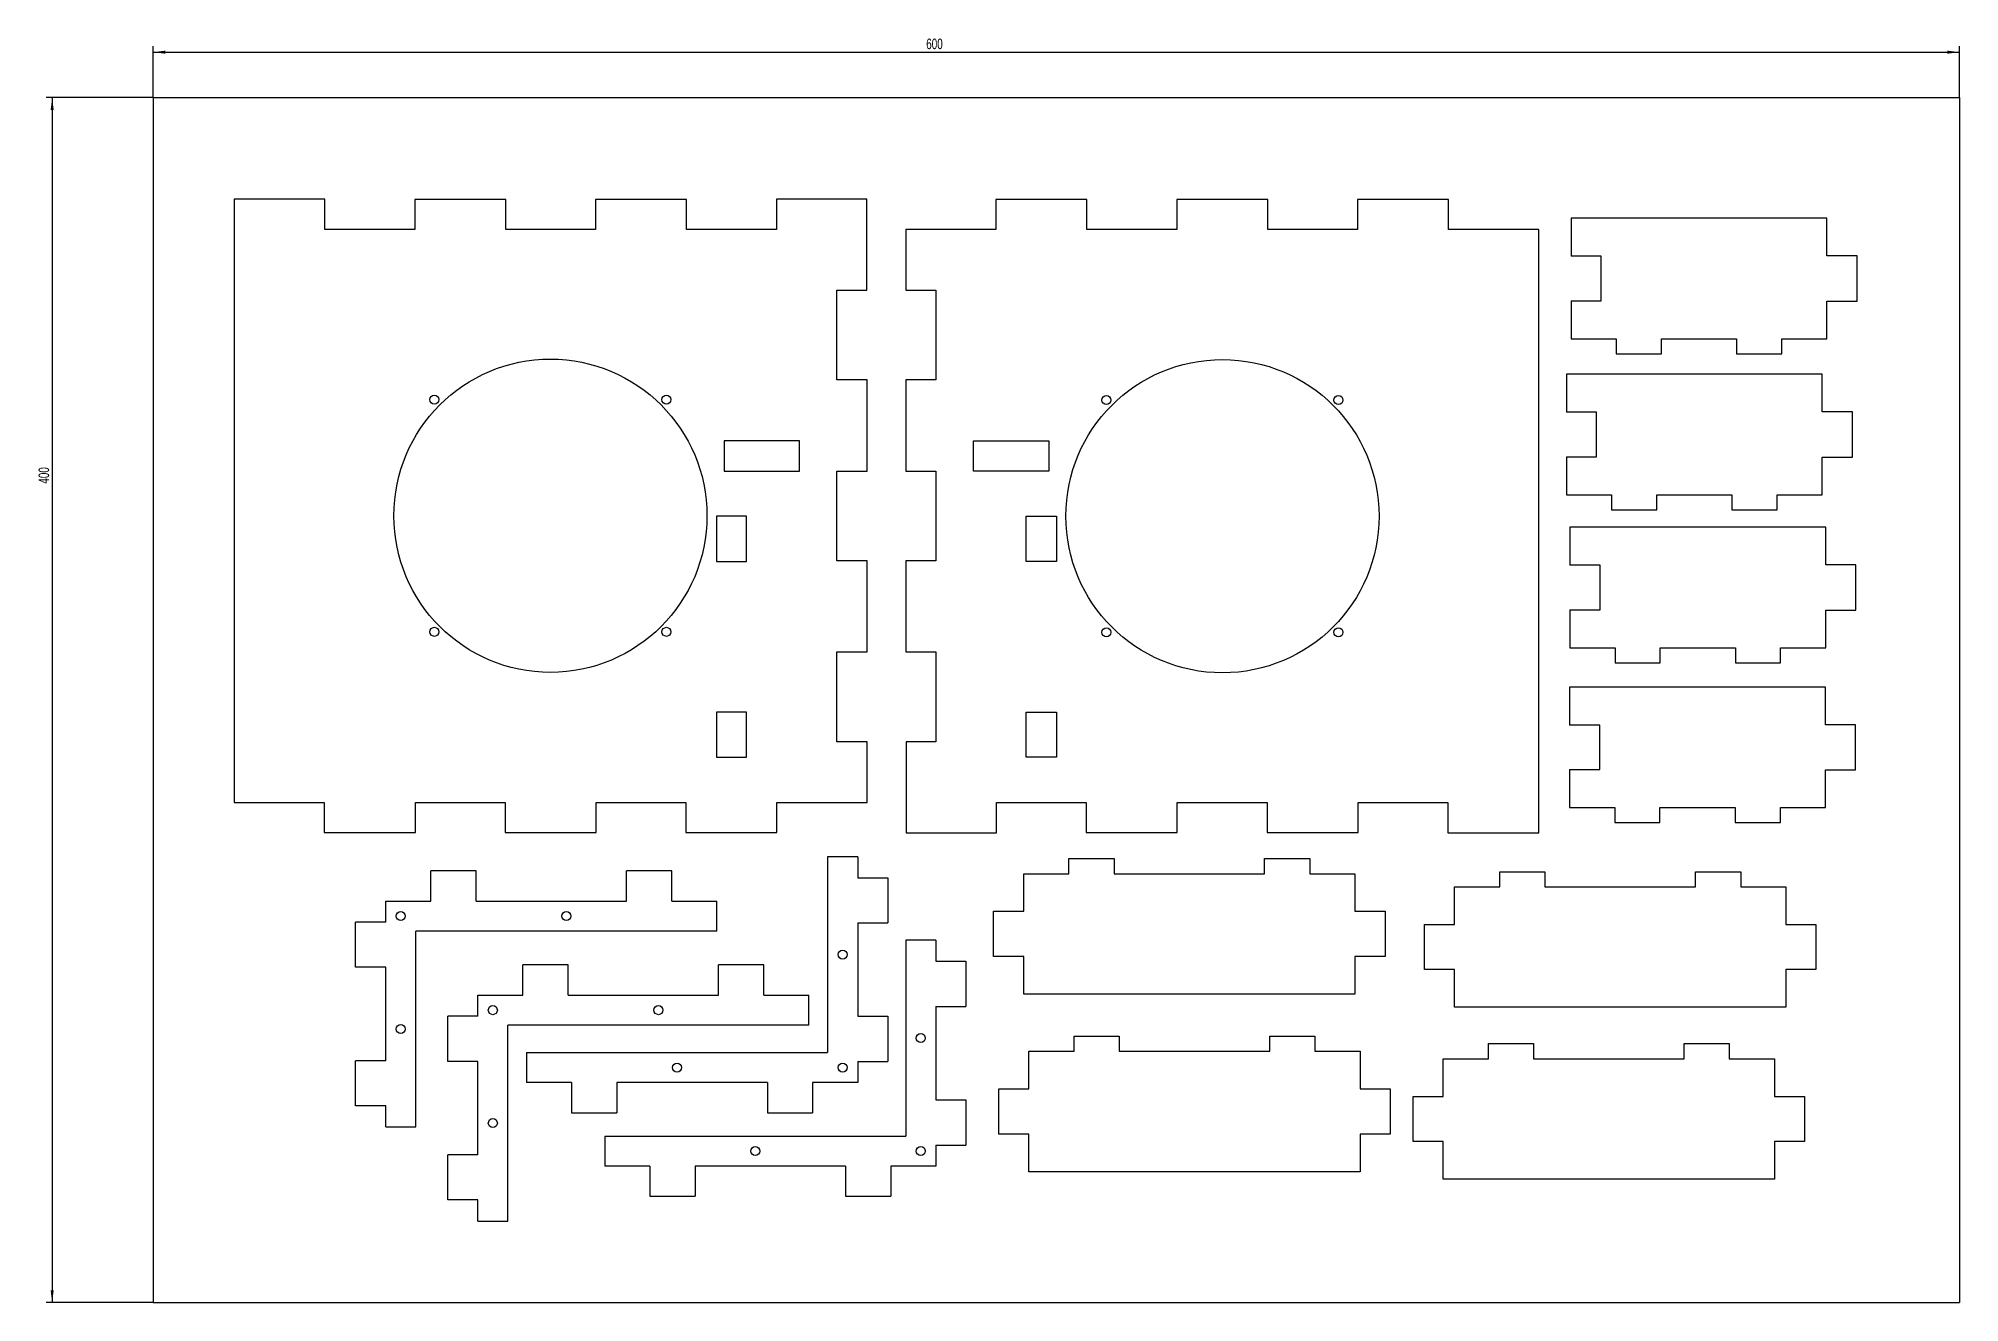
# Model space of a CAD drawing. Header units: millimetres. Extents: x -38 to 600, y 15 to 435.
import ezdxf

# ---------------------------------------------------------------- set-up
doc = ezdxf.new("R2010")
doc.units = ezdxf.units.MM
doc.layers.add('10', color=7, linetype='Continuous')
doc.styles.add('SLDTEXTSTYLE0', font='TXT', dxfattribs={"width": 0.7})
doc.dimstyles.new('SLDDIMSTYLE0', dxfattribs={"dimtxt": 3.5, "dimasz": 4.08, "dimexe": 0, "dimexo": 0.0625, "dimgap": 0.875, "dimtad": 2, "dimrnd": 1e-09, "dimzin": 12, "dimdsep": 46, "dimtxsty": 'SLDTEXTSTYLE0', "dimsah": 1, "dimcen": 0.09, "dimadec": 0, "dimazin": 3, "dimtfac": 1, "dimtofl": 0, "dimtmove": 0, "dimatfit": 3, "dimfxl": 1, "dimfrac": 2, "dimtolj": 1, "dimtzin": 12, "dimarcsym": 0})

# ---------------------------------------------------------------- blocks, each defined once
blk = doc.blocks.new('_D')
at = {"layer": '10'}
for p, q in [((-0.38, 415.36), (-0.38, 432.45)), ((-0.38, 430.45), (599.62, 430.45)), ((599.62, 415.36), (599.62, 432.45))]:
    blk.add_line(p, q, dxfattribs=at)
for points in [[(-0.38, 430.45), (3.7, 429.94), (3.7, 430.96)], [(599.62, 430.45), (595.54, 430.96), (595.54, 429.94)]]:
    blk.add_solid(points, dxfattribs=at)
at = {"layer": '10', "insert": (256.41, 434.96), "char_height": 3.5, "attachment_point": 1, "style": 'SLDTEXTSTYLE0'}
blk.add_mtext('600', dxfattribs=at)
blk = doc.blocks.new('_D_1')
at = {"layer": '10'}
for p, q in [((-0.38, 415.36), (-35.91, 415.36)), ((-33.91, 415.36), (-33.91, 15.36)), ((-0.38, 15.36), (-35.91, 15.36))]:
    blk.add_line(p, q, dxfattribs=at)
for points in [[(-33.91, 415.36), (-34.41, 411.28), (-33.4, 411.28)], [(-33.91, 15.36), (-33.4, 19.44), (-34.41, 19.44)]]:
    blk.add_solid(points, dxfattribs=at)
at = {"layer": '10', "insert": (-38.42, 287.22), "char_height": 3.5, "attachment_point": 1, "rotation": 90, "style": 'SLDTEXTSTYLE0'}
blk.add_mtext('400', dxfattribs=at)

msp = doc.modelspace()

# ---------------------------------------------------------------- linework, layer by layer
at = {"color": 7, "linetype": 'Continuous', "lineweight": 25}
for p, q in [((56.689, 381.664), (26.489, 381.664)), ((26.489, 381.664), (26.561, 181.392)), ((56.689, 371.592), (56.689, 381.664)), ((86.518, 381.592), (86.518, 371.592)), ((116.746, 381.592), (86.518, 381.592)), ((116.746, 371.592), (116.746, 381.592)), ((146.575, 381.592), (146.575, 371.592)), ((176.803, 381.592), (146.575, 381.592)), ((176.803, 371.592), (176.803, 381.592)), ((206.632, 381.664), (206.632, 371.592)), ((236.689, 381.664), (206.632, 381.664)), ((236.689, 351.463), (236.689, 381.664)), ((279.549, 381.592), (279.549, 371.592)), ((309.778, 381.592), (279.549, 381.592)), ((309.778, 371.592), (309.778, 381.592)), ((339.606, 381.592), (339.606, 371.592)), ((369.835, 381.592), (339.606, 381.592)), ((369.835, 371.592), (369.835, 381.592)), ((399.664, 381.592), (399.664, 371.592)), ((429.892, 381.592), (399.664, 381.592)), ((429.892, 371.592), (429.892, 381.592)), ((86.518, 371.592), (56.689, 371.592)), ((146.575, 371.592), (116.746, 371.592)), ((206.632, 371.592), (176.803, 371.592)), ((279.549, 371.592), (249.621, 371.592)), ((249.621, 371.592), (249.621, 351.463)), ((339.606, 371.592), (309.778, 371.592)), ((399.664, 371.592), (369.835, 371.592)), ((459.821, 371.592), (429.892, 371.592)), ((459.893, 171.32), (459.821, 371.592)), ((470.565, 375.347), (470.565, 362.747)), ((555.565, 375.347), (470.565, 375.347)), ((555.565, 362.847), (555.565, 375.347)), ((480.565, 362.747), (470.565, 362.747)), ((480.565, 347.947), (480.565, 362.747)), ((565.565, 362.847), (555.565, 362.847)), ((565.565, 347.847), (565.565, 362.847)), ((226.761, 351.463), (236.689, 351.463)), ((226.761, 321.635), (226.761, 351.463)), ((249.621, 351.463), (259.621, 351.463)), ((259.621, 351.463), (259.621, 321.635)), ((470.565, 347.947), (470.565, 335.347)), ((470.565, 347.947), (480.565, 347.947)), ((555.565, 347.847), (565.565, 347.847)), ((555.565, 335.347), (555.565, 347.847)), ((470.565, 335.347), (485.565, 335.347)), ((485.565, 335.347), (485.565, 330.347)), ((500.565, 335.347), (525.565, 335.347)), ((500.565, 330.347), (500.565, 335.347)), ((525.565, 335.347), (525.565, 330.347)), ((540.565, 335.347), (555.565, 335.347)), ((540.565, 330.347), (540.565, 335.347)), ((485.565, 330.347), (500.565, 330.347)), ((525.565, 330.347), (540.565, 330.347)), ((236.761, 321.635), (226.761, 321.635)), ((236.761, 291.406), (236.761, 321.635)), ((249.621, 321.635), (249.621, 291.406)), ((259.621, 321.635), (249.621, 321.635)), ((469.029, 323.523), (469.029, 310.923)), ((554.029, 323.523), (469.029, 323.523)), ((554.029, 311.023), (554.029, 323.523)), ((479.029, 310.923), (469.029, 310.923)), ((479.029, 296.123), (479.029, 310.923)), ((564.029, 311.023), (554.029, 311.023)), ((564.029, 296.023), (564.029, 311.023)), ((214.261, 301.392), (189.261, 301.392)), ((189.261, 301.392), (189.261, 291.392)), ((214.261, 291.392), (214.261, 301.392)), ((272.121, 301.392), (297.121, 301.392)), ((272.121, 291.392), (272.121, 301.392)), ((297.121, 301.392), (297.121, 291.392)), ((469.029, 296.123), (469.029, 283.523)), ((469.029, 296.123), (479.029, 296.123)), ((554.029, 296.023), (564.029, 296.023)), ((554.029, 283.523), (554.029, 296.023)), ((189.261, 291.392), (214.261, 291.392)), ((226.761, 291.406), (236.761, 291.406)), ((226.761, 261.577), (226.761, 291.406)), ((249.621, 291.406), (259.621, 291.406)), ((259.621, 291.406), (259.621, 261.577)), ((297.121, 291.392), (272.121, 291.392)), ((469.029, 283.523), (484.029, 283.523)), ((484.029, 283.523), (484.029, 278.523)), ((499.029, 283.523), (524.029, 283.523)), ((499.029, 278.523), (499.029, 283.523)), ((524.029, 283.523), (524.029, 278.523)), ((539.029, 283.523), (554.029, 283.523)), ((539.029, 278.523), (539.029, 283.523)), ((196.761, 276.392), (186.761, 276.392)), ((186.761, 276.392), (186.761, 261.392)), ((196.761, 261.392), (196.761, 276.392)), ((289.621, 276.392), (299.621, 276.392)), ((289.621, 261.392), (289.621, 276.392)), ((299.621, 276.392), (299.621, 261.392)), ((484.029, 278.523), (499.029, 278.523)), ((524.029, 278.523), (539.029, 278.523)), ((555.194, 272.754), (470.194, 272.754)), ((470.194, 272.754), (470.194, 260.154)), ((555.194, 260.254), (555.194, 272.754)), ((186.761, 261.392), (196.761, 261.392)), ((236.761, 261.577), (226.761, 261.577)), ((236.761, 231.349), (236.761, 261.577)), ((249.621, 261.577), (249.621, 231.349)), ((259.621, 261.577), (249.621, 261.577)), ((299.621, 261.392), (289.621, 261.392)), ((480.194, 260.154), (470.194, 260.154)), ((480.194, 245.354), (480.194, 260.154)), ((565.194, 260.254), (555.194, 260.254)), ((565.194, 245.254), (565.194, 260.254)), ((470.194, 245.354), (470.194, 232.754)), ((470.194, 245.354), (480.194, 245.354)), ((555.194, 245.254), (565.194, 245.254)), ((555.194, 232.754), (555.194, 245.254)), ((226.761, 231.349), (236.761, 231.349)), ((226.761, 201.52), (226.761, 231.349)), ((249.621, 231.349), (259.621, 231.349)), ((259.621, 231.349), (259.621, 201.52)), ((470.194, 232.754), (485.194, 232.754)), ((485.194, 232.754), (485.194, 227.754)), ((500.194, 232.754), (525.194, 232.754)), ((500.194, 227.754), (500.194, 232.754)), ((525.194, 232.754), (525.194, 227.754)), ((540.194, 232.754), (555.194, 232.754)), ((540.194, 227.754), (540.194, 232.754)), ((485.194, 227.754), (500.194, 227.754)), ((525.194, 227.754), (540.194, 227.754)), ((470.089, 219.69), (470.089, 207.09)), ((555.089, 219.69), (470.089, 219.69)), ((555.089, 207.19), (555.089, 219.69)), ((196.761, 211.392), (186.761, 211.392)), ((186.761, 211.392), (186.761, 196.392)), ((196.761, 196.392), (196.761, 211.392)), ((289.621, 211.392), (299.621, 211.392)), ((289.621, 196.392), (289.621, 211.392)), ((299.621, 211.392), (299.621, 196.392)), ((480.089, 207.09), (470.089, 207.09)), ((480.089, 192.29), (480.089, 207.09)), ((565.089, 207.19), (555.089, 207.19)), ((565.089, 192.19), (565.089, 207.19)), ((236.761, 201.52), (226.761, 201.52)), ((236.761, 181.392), (236.761, 201.52)), ((259.621, 201.52), (249.693, 201.52)), ((249.693, 201.52), (249.693, 171.32)), ((186.761, 196.392), (196.761, 196.392)), ((299.621, 196.392), (289.621, 196.392)), ((470.089, 192.29), (470.089, 179.69)), ((470.089, 192.29), (480.089, 192.29)), ((555.089, 192.19), (565.089, 192.19)), ((555.089, 179.69), (555.089, 192.19)), ((26.561, 181.392), (56.489, 181.392)), ((56.489, 181.392), (56.489, 171.392)), ((86.718, 181.392), (116.546, 181.392)), ((86.718, 171.392), (86.718, 181.392)), ((116.546, 181.392), (116.546, 171.392)), ((146.775, 181.392), (176.603, 181.392)), ((146.775, 171.392), (146.775, 181.392)), ((176.603, 181.392), (176.603, 171.392)), ((206.832, 181.392), (236.761, 181.392)), ((206.832, 171.392), (206.832, 181.392)), ((279.749, 181.392), (309.578, 181.392)), ((279.749, 171.32), (279.749, 181.392)), ((309.578, 181.392), (309.578, 171.392)), ((339.806, 181.392), (369.635, 181.392)), ((339.806, 171.392), (339.806, 181.392)), ((369.635, 181.392), (369.635, 171.392)), ((399.864, 181.392), (429.692, 181.392)), ((399.864, 171.392), (399.864, 181.392)), ((429.692, 181.392), (429.692, 171.32)), ((470.089, 179.69), (485.089, 179.69)), ((485.089, 179.69), (485.089, 174.69)), ((500.089, 179.69), (525.089, 179.69)), ((500.089, 174.69), (500.089, 179.69)), ((525.089, 179.69), (525.089, 174.69)), ((540.089, 179.69), (555.089, 179.69)), ((540.089, 174.69), (540.089, 179.69)), ((485.089, 174.69), (500.089, 174.69)), ((525.089, 174.69), (540.089, 174.69)), ((56.489, 171.392), (86.718, 171.392)), ((116.546, 171.392), (146.775, 171.392)), ((176.603, 171.392), (206.832, 171.392)), ((249.693, 171.32), (279.749, 171.32)), ((309.578, 171.392), (339.806, 171.392)), ((369.635, 171.392), (399.864, 171.392)), ((429.692, 171.32), (459.893, 171.32)), ((223.641, 163.385), (223.641, 98.385)), ((233.641, 163.385), (223.641, 163.385)), ((233.641, 163.385), (233.641, 156.385)), ((303.792, 157.74), (303.792, 162.74)), ((303.792, 162.74), (318.792, 162.74)), ((318.792, 162.74), (318.792, 157.74)), ((368.792, 157.74), (368.792, 162.74)), ((368.792, 162.74), (383.792, 162.74)), ((383.792, 162.74), (383.792, 157.74)), ((91.877, 148.654), (91.877, 158.654)), ((106.877, 158.654), (91.877, 158.654)), ((106.877, 148.654), (106.877, 158.654)), ((156.877, 148.654), (156.877, 158.654)), ((171.877, 158.654), (156.877, 158.654)), ((171.877, 148.654), (171.877, 158.654)), ((233.641, 156.385), (243.641, 156.385)), ((243.641, 156.385), (243.641, 141.385)), ((288.792, 145.24), (288.792, 157.74)), ((288.792, 157.74), (303.792, 157.74)), ((318.792, 157.74), (368.792, 157.74)), ((383.792, 157.74), (398.792, 157.74)), ((398.792, 157.74), (398.792, 145.24)), ((431.919, 140.897), (431.919, 153.397)), ((431.919, 153.397), (446.919, 153.397)), ((446.919, 153.397), (446.919, 158.397)), ((446.919, 158.397), (461.919, 158.397)), ((461.919, 158.397), (461.919, 153.397)), ((461.919, 153.397), (511.919, 153.397)), ((511.919, 153.397), (511.919, 158.397)), ((511.919, 158.397), (526.919, 158.397)), ((526.919, 158.397), (526.919, 153.397)), ((526.919, 153.397), (541.919, 153.397)), ((541.919, 153.397), (541.919, 140.897)), ((76.877, 141.654), (76.877, 148.654)), ((76.877, 148.654), (91.877, 148.654)), ((106.877, 148.654), (156.877, 148.654)), ((171.877, 148.654), (186.877, 148.654)), ((186.877, 138.654), (186.877, 148.654)), ((66.877, 126.654), (66.877, 141.654)), ((76.877, 141.654), (66.877, 141.654)), ((233.641, 141.385), (243.641, 141.385)), ((233.641, 141.385), (233.641, 110.385)), ((278.792, 130.24), (278.792, 145.24)), ((278.792, 145.24), (288.792, 145.24)), ((398.792, 145.24), (408.792, 145.24)), ((408.792, 145.24), (408.792, 130.24)), ((421.919, 125.897), (421.919, 140.897)), ((421.919, 140.897), (431.919, 140.897)), ((541.919, 140.897), (551.919, 140.897)), ((551.919, 140.897), (551.919, 125.897)), ((86.877, 73.654), (86.877, 138.654)), ((186.877, 138.654), (86.877, 138.654)), ((259.605, 135.645), (249.605, 135.645)), ((249.605, 135.645), (249.605, 70.645)), ((259.605, 135.645), (259.605, 128.645)), ((259.605, 128.645), (269.605, 128.645)), ((269.605, 128.645), (269.605, 113.645)), ((288.792, 130.24), (278.792, 130.24)), ((288.792, 117.74), (288.792, 130.24)), ((408.792, 130.24), (398.792, 130.24)), ((398.792, 130.24), (398.792, 117.74)), ((76.877, 126.654), (66.877, 126.654)), ((76.877, 95.654), (76.877, 126.654)), ((122.457, 117.434), (122.457, 127.434)), ((137.457, 127.434), (122.457, 127.434)), ((137.457, 117.434), (137.457, 127.434)), ((187.457, 117.434), (187.457, 127.434)), ((202.457, 127.434), (187.457, 127.434)), ((202.457, 117.434), (202.457, 127.434)), ((431.919, 125.897), (421.919, 125.897)), ((431.919, 113.397), (431.919, 125.897)), ((551.919, 125.897), (541.919, 125.897)), ((541.919, 125.897), (541.919, 113.397)), ((107.457, 117.434), (122.457, 117.434)), ((107.457, 110.434), (107.457, 117.434)), ((137.457, 117.434), (187.457, 117.434)), ((202.457, 117.434), (217.457, 117.434)), ((217.457, 107.434), (217.457, 117.434)), ((398.792, 117.74), (288.792, 117.74)), ((107.457, 110.434), (97.457, 110.434)), ((97.457, 95.434), (97.457, 110.434)), ((233.641, 110.385), (243.641, 110.385)), ((243.641, 110.385), (243.641, 95.385)), ((259.605, 113.645), (269.605, 113.645)), ((259.605, 113.645), (259.605, 82.645)), ((541.919, 113.397), (431.919, 113.397)), ((117.457, 42.434), (117.457, 107.434)), ((217.457, 107.434), (117.457, 107.434)), ((305.498, 98.779), (305.498, 103.779)), ((305.498, 103.779), (320.498, 103.779)), ((320.498, 103.779), (320.498, 98.779)), ((370.498, 98.779), (370.498, 103.779)), ((370.498, 103.779), (385.498, 103.779)), ((385.498, 103.779), (385.498, 98.779)), ((123.641, 98.385), (123.641, 88.385)), ((123.641, 98.385), (223.641, 98.385)), ((290.498, 86.279), (290.498, 98.779)), ((290.498, 98.779), (305.498, 98.779)), ((320.498, 98.779), (370.498, 98.779)), ((385.498, 98.779), (400.498, 98.779)), ((400.498, 98.779), (400.498, 86.279)), ((428.109, 83.815), (428.109, 96.315)), ((428.109, 96.315), (443.109, 96.315)), ((443.109, 96.315), (443.109, 101.315)), ((443.109, 101.315), (458.109, 101.315)), ((458.109, 101.315), (458.109, 96.315)), ((458.109, 96.315), (508.109, 96.315)), ((508.109, 96.315), (508.109, 101.315)), ((508.109, 101.315), (523.109, 101.315)), ((523.109, 101.315), (523.109, 96.315)), ((523.109, 96.315), (538.109, 96.315)), ((538.109, 96.315), (538.109, 83.815)), ((66.877, 80.654), (66.877, 95.654)), ((76.877, 95.654), (66.877, 95.654)), ((107.457, 95.434), (97.457, 95.434)), ((107.457, 64.434), (107.457, 95.434)), ((233.641, 95.385), (243.641, 95.385)), ((233.641, 95.385), (233.641, 88.385)), ((138.641, 88.385), (123.641, 88.385)), ((138.641, 88.385), (138.641, 78.385)), ((203.641, 88.385), (153.641, 88.385)), ((153.641, 88.385), (153.641, 78.385)), ((203.641, 88.385), (203.641, 78.385)), ((233.641, 88.385), (218.641, 88.385)), ((218.641, 88.385), (218.641, 78.385)), ((280.498, 71.279), (280.498, 86.279)), ((280.498, 86.279), (290.498, 86.279)), ((400.498, 86.279), (410.498, 86.279)), ((410.498, 86.279), (410.498, 71.279)), ((418.109, 68.815), (418.109, 83.815)), ((418.109, 83.815), (428.109, 83.815)), ((538.109, 83.815), (548.109, 83.815)), ((548.109, 83.815), (548.109, 68.815)), ((76.877, 80.654), (66.877, 80.654)), ((76.877, 73.654), (76.877, 80.654)), ((138.641, 78.385), (153.641, 78.385)), ((203.641, 78.385), (218.641, 78.385)), ((259.605, 82.645), (269.605, 82.645)), ((269.605, 82.645), (269.605, 67.645)), ((76.877, 73.654), (86.877, 73.654)), ((149.605, 70.645), (149.605, 60.645)), ((149.605, 70.645), (249.605, 70.645)), ((290.498, 71.279), (280.498, 71.279)), ((290.498, 58.779), (290.498, 71.279)), ((410.498, 71.279), (400.498, 71.279)), ((400.498, 71.279), (400.498, 58.779)), ((107.457, 64.434), (97.457, 64.434)), ((97.457, 49.434), (97.457, 64.434)), ((259.605, 67.645), (269.605, 67.645)), ((259.605, 67.645), (259.605, 60.645)), ((428.109, 68.815), (418.109, 68.815)), ((428.109, 56.315), (428.109, 68.815)), ((548.109, 68.815), (538.109, 68.815)), ((538.109, 68.815), (538.109, 56.315)), ((164.605, 60.645), (149.605, 60.645)), ((164.605, 60.645), (164.605, 50.645)), ((229.605, 60.645), (179.605, 60.645)), ((179.605, 60.645), (179.605, 50.645)), ((229.605, 60.645), (229.605, 50.645)), ((244.605, 60.645), (244.605, 50.645)), ((259.605, 60.645), (244.605, 60.645)), ((400.498, 58.779), (290.498, 58.779)), ((538.109, 56.315), (428.109, 56.315)), ((107.457, 49.434), (97.457, 49.434)), ((107.457, 42.434), (107.457, 49.434)), ((164.605, 50.645), (179.605, 50.645)), ((229.605, 50.645), (244.605, 50.645)), ((107.457, 42.434), (117.457, 42.434))]:
    msp.add_line(p, q, dxfattribs=at)
for centre, radius in [((131.589, 276.564), 52), ((354.793, 276.42), 52), ((93.051, 315.101), 1.5), ((170.126, 315.101), 1.5), ((316.256, 314.957), 1.5), ((393.33, 314.957), 1.5), ((93.051, 238.026), 1.5), ((170.126, 238.026), 1.5), ((316.256, 237.882), 1.5), ((393.33, 237.882), 1.5), ((81.877, 143.654), 1.5), ((136.877, 143.654), 1.5), ((228.641, 130.885), 1.5), ((112.457, 112.434), 1.5), ((167.457, 112.434), 1.5), ((81.877, 106.154), 1.5), ((254.605, 103.145), 1.5), ((173.641, 93.385), 1.5), ((228.641, 93.385), 1.5), ((112.457, 74.934), 1.5), ((199.605, 65.645), 1.5), ((254.605, 65.645), 1.5)]:
    msp.add_circle(centre, radius, dxfattribs=at)
at = {"layer": '10'}
for p, q in [((-0.379, 415.364), (599.621, 415.364)), ((-0.379, 415.364), (-0.379, 15.364)), ((599.621, 415.364), (599.621, 15.364)), ((-0.379, 15.364), (599.621, 15.364))]:
    msp.add_line(p, q, dxfattribs=at)

# ---------------------------------------------------------------- dimensions: what is measured, and where the dimension line sits
dim = msp.add_linear_dim(base=(599.621, 430.451), p1=(-0.379, 415.364), p2=(599.621, 415.364), dimstyle='SLDDIMSTYLE0', dxfattribs=at)
dim.commit()
dim.dimension.update_dxf_attribs({"geometry": '_D', "text_midpoint": (258.712, 430.451), "dimtype": 160})
dim = msp.add_linear_dim(base=(-33.906, 15.364), p1=(-0.379, 415.364), p2=(-0.379, 15.364), angle=90, dimstyle='SLDDIMSTYLE0', dxfattribs=at)
dim.commit()
dim.dimension.update_dxf_attribs({"geometry": '_D_1', "text_midpoint": (-33.906, 289.526), "dimtype": 160})

doc.saveas('drawing.dxf')
